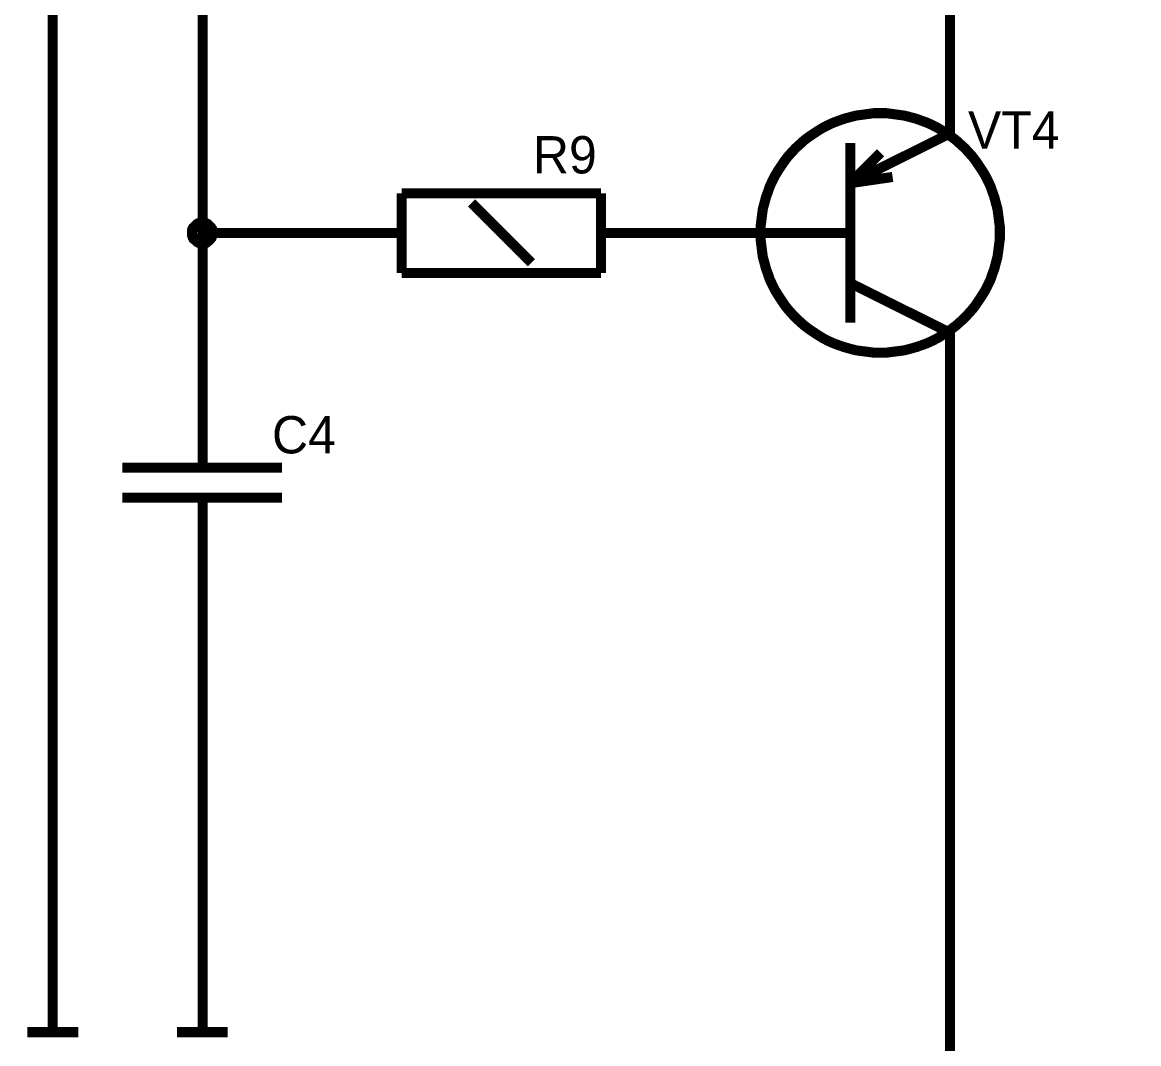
# Model space of a CAD drawing. Header units: millimetres. Extents: x 2.64 to 11.44, y 2.16 to 8.68.
# Drawn here: x 2.765 to 4.073, y 2.908 to 4.104 of the extents above; entities that cross this region are included whole.
import ezdxf

# ---------------------------------------------------------------- set-up
doc = ezdxf.new("R2010")
doc.units = ezdxf.units.MM
doc.header["$MEASUREMENT"] = 0
doc.layers.add('Sheet', color=255, linetype='Continuous')

msp = doc.modelspace()

# ---------------------------------------------------------------- linework, layer by layer
at = {"layer": 'Sheet', "const_width": 0.0118}
for points in [[(3.0341, 5.8442), (2.8002, 5.8442), (2.8002, 2.9802)], [(3.8516, 4.0324), (3.8516, 4.3243), (4.085, 4.3243), (4.3189, 4.3243), (4.3189, 4.0324)], [(2.9759, 4.149), (2.9759, 4.0324)], [(2.9759, 3.6818), (2.9759, 3.8571), (2.9759, 4.0324)], [(3.8516, 3.9737), (3.8516, 4.0324)], [(3.6296, 3.8571), (3.6296, 3.8644), (3.6305, 3.8712), (3.6314, 3.8785), (3.6323, 3.8854), (3.6342, 3.8922), (3.636, 3.899), (3.6383, 3.9054), (3.6405, 3.9118), (3.6433, 3.9177), (3.6465, 3.9241), (3.6501, 3.93), (3.6537, 3.9354), (3.6574, 3.9409), (3.6615, 3.9464), (3.666, 3.9514), (3.6706, 3.9564), (3.6756, 3.9609), (3.6806, 3.9655), (3.686, 3.9696), (3.6915, 3.9732), (3.697, 3.9769), (3.7029, 3.9805), (3.7092, 3.9837), (3.7152, 3.9864), (3.7215, 3.9887), (3.7279, 3.991), (3.7347, 3.9928), (3.7415, 3.9946), (3.7484, 3.9955), (3.7556, 3.9965), (3.7625, 3.9974), (3.7697, 3.9974)], [(3.7697, 3.9974), (3.7625, 3.9974), (3.7556, 3.9965), (3.7484, 3.9955), (3.7415, 3.9946), (3.7347, 3.9928), (3.7279, 3.991), (3.7215, 3.9887), (3.7152, 3.9864), (3.7092, 3.9837), (3.7029, 3.9805), (3.697, 3.9769), (3.6915, 3.9732), (3.686, 3.9696), (3.6806, 3.9655), (3.6756, 3.9609), (3.6706, 3.9564), (3.666, 3.9514), (3.6615, 3.9464), (3.6574, 3.9409), (3.6537, 3.9354), (3.6501, 3.93), (3.6465, 3.9241), (3.6433, 3.9177), (3.6405, 3.9118), (3.6383, 3.9054), (3.636, 3.899), (3.6342, 3.8922), (3.6323, 3.8854), (3.6314, 3.8785), (3.6305, 3.8712), (3.6296, 3.8644), (3.6296, 3.8571)], [(3.7697, 3.9974), (3.7697, 3.9974)], [(3.7697, 3.9974), (3.777, 3.9974), (3.7838, 3.9965), (3.7911, 3.9955), (3.798, 3.9946), (3.8048, 3.9928), (3.8116, 3.991), (3.818, 3.9887), (3.8243, 3.9864), (3.8303, 3.9837), (3.8366, 3.9805), (3.8425, 3.9769), (3.848, 3.9732), (3.8535, 3.9696), (3.8589, 3.9655), (3.8639, 3.9609), (3.8689, 3.9564), (3.8735, 3.9514), (3.878, 3.9464), (3.8821, 3.9409), (3.8858, 3.9354), (3.8894, 3.93), (3.893, 3.9241), (3.8962, 3.9177), (3.899, 3.9118), (3.9012, 3.9054), (3.9035, 3.899), (3.9053, 3.8922), (3.9071, 3.8854), (3.9081, 3.8785), (3.909, 3.8712), (3.9099, 3.8644), (3.9099, 3.8571)], [(3.9099, 3.8571), (3.9099, 3.8644), (3.909, 3.8712), (3.9081, 3.8785), (3.9071, 3.8854), (3.9053, 3.8922), (3.9035, 3.899), (3.9012, 3.9054), (3.899, 3.9118), (3.8962, 3.9177), (3.893, 3.9241), (3.8894, 3.93), (3.8858, 3.9354), (3.8821, 3.9409), (3.878, 3.9464), (3.8735, 3.9514), (3.8689, 3.9564), (3.8639, 3.9609), (3.8589, 3.9655), (3.8535, 3.9696), (3.848, 3.9732), (3.8425, 3.9769), (3.8366, 3.9805), (3.8303, 3.9837), (3.8243, 3.9864), (3.818, 3.9887), (3.8116, 3.991), (3.8048, 3.9928), (3.798, 3.9946), (3.7911, 3.9955), (3.7838, 3.9965), (3.777, 3.9974), (3.7697, 3.9974)], [(3.8516, 3.9737), (3.7347, 3.9154)], [(3.7347, 3.7519), (3.7347, 3.9623)], [(3.7347, 3.9154), (3.7702, 3.9509)], [(3.7843, 3.9227), (3.7347, 3.9154)], [(3.4426, 3.9036), (3.2092, 3.9036)], [(3.2092, 3.9036), (3.2092, 3.8102)], [(3.2911, 3.8922), (3.3612, 3.8221)], [(3.4426, 3.8102), (3.4426, 3.9036)], [(2.9636, 3.8571), (2.9636, 3.8576), (2.9636, 3.8585), (2.9636, 3.8589), (2.964, 3.8594), (2.964, 3.8599), (2.964, 3.8608), (2.9645, 3.8612), (2.9645, 3.8617), (2.9649, 3.8621), (2.9649, 3.8626), (2.9654, 3.863), (2.9658, 3.8635), (2.9658, 3.864), (2.9663, 3.8644), (2.9668, 3.8649), (2.9672, 3.8653), (2.9677, 3.8658), (2.9681, 3.8662), (2.9686, 3.8667), (2.969, 3.8667), (2.9695, 3.8671), (2.9699, 3.8676), (2.9704, 3.8676), (2.9708, 3.868), (2.9718, 3.868), (2.9722, 3.8685), (2.9727, 3.8685), (2.9736, 3.8685), (2.974, 3.869), (2.9745, 3.869), (2.9754, 3.869), (2.9759, 3.869)], [(2.9636, 3.8571), (2.9636, 3.8576), (2.9636, 3.8585), (2.9636, 3.8589), (2.964, 3.8594), (2.964, 3.8599), (2.964, 3.8608), (2.9645, 3.8612), (2.9645, 3.8617), (2.9649, 3.8621), (2.9649, 3.8626), (2.9654, 3.863), (2.9658, 3.8635), (2.9658, 3.864), (2.9663, 3.8644), (2.9668, 3.8649), (2.9672, 3.8653), (2.9677, 3.8658), (2.9681, 3.8662), (2.9686, 3.8667), (2.969, 3.8667), (2.9695, 3.8671), (2.9699, 3.8676), (2.9704, 3.8676), (2.9708, 3.868), (2.9718, 3.868), (2.9722, 3.8685), (2.9727, 3.8685), (2.9736, 3.8685), (2.974, 3.869), (2.9745, 3.869), (2.9754, 3.869), (2.9759, 3.869)], [(2.9636, 3.8571), (2.9636, 3.8576), (2.9636, 3.8585), (2.9636, 3.8589), (2.964, 3.8594), (2.964, 3.8599), (2.964, 3.8608), (2.9645, 3.8612), (2.9645, 3.8617), (2.9649, 3.8621), (2.9649, 3.8626), (2.9654, 3.863), (2.9658, 3.8635), (2.9658, 3.864), (2.9663, 3.8644), (2.9668, 3.8649), (2.9672, 3.8653), (2.9677, 3.8658), (2.9681, 3.8662), (2.9686, 3.8667), (2.969, 3.8667), (2.9695, 3.8671), (2.9699, 3.8676), (2.9704, 3.8676), (2.9708, 3.868), (2.9718, 3.868), (2.9722, 3.8685), (2.9727, 3.8685), (2.9736, 3.8685), (2.974, 3.869), (2.9745, 3.869), (2.9754, 3.869), (2.9759, 3.869)], [(2.9636, 3.8571), (2.9636, 3.8576), (2.9636, 3.8585), (2.9636, 3.8589), (2.964, 3.8594), (2.964, 3.8599), (2.964, 3.8608), (2.9645, 3.8612), (2.9645, 3.8617), (2.9649, 3.8621), (2.9649, 3.8626), (2.9654, 3.863), (2.9658, 3.8635), (2.9658, 3.864), (2.9663, 3.8644), (2.9668, 3.8649), (2.9672, 3.8653), (2.9677, 3.8658), (2.9681, 3.8662), (2.9686, 3.8667), (2.969, 3.8667), (2.9695, 3.8671), (2.9699, 3.8676), (2.9704, 3.8676), (2.9708, 3.868), (2.9718, 3.868), (2.9722, 3.8685), (2.9727, 3.8685), (2.9736, 3.8685), (2.974, 3.869), (2.9745, 3.869), (2.9754, 3.869), (2.9759, 3.869)], [(2.9636, 3.8571), (2.9636, 3.8576), (2.9636, 3.8585), (2.9636, 3.8589), (2.964, 3.8594), (2.964, 3.8599), (2.964, 3.8608), (2.9645, 3.8612), (2.9645, 3.8617), (2.9649, 3.8621), (2.9649, 3.8626), (2.9654, 3.863), (2.9658, 3.8635), (2.9658, 3.864), (2.9663, 3.8644), (2.9668, 3.8649), (2.9672, 3.8653), (2.9677, 3.8658), (2.9681, 3.8662), (2.9686, 3.8667), (2.969, 3.8667), (2.9695, 3.8671), (2.9699, 3.8676), (2.9704, 3.8676), (2.9708, 3.868), (2.9718, 3.868), (2.9722, 3.8685), (2.9727, 3.8685), (2.9736, 3.8685), (2.974, 3.869), (2.9745, 3.869), (2.9754, 3.869), (2.9759, 3.869)], [(2.9636, 3.8571), (2.9636, 3.8576), (2.9636, 3.8585), (2.9636, 3.8589), (2.964, 3.8594), (2.964, 3.8599), (2.964, 3.8608), (2.9645, 3.8612), (2.9645, 3.8617), (2.9649, 3.8621), (2.9649, 3.8626), (2.9654, 3.863), (2.9658, 3.8635), (2.9658, 3.864), (2.9663, 3.8644), (2.9668, 3.8649), (2.9672, 3.8653), (2.9677, 3.8658), (2.9681, 3.8662), (2.9686, 3.8667), (2.969, 3.8667), (2.9695, 3.8671), (2.9699, 3.8676), (2.9704, 3.8676), (2.9708, 3.868), (2.9718, 3.868), (2.9722, 3.8685), (2.9727, 3.8685), (2.9736, 3.8685), (2.974, 3.869), (2.9745, 3.869), (2.9754, 3.869), (2.9759, 3.869)], [(2.9636, 3.8571), (2.9636, 3.8576), (2.9636, 3.8585), (2.9636, 3.8589), (2.964, 3.8594), (2.964, 3.8599), (2.964, 3.8608), (2.9645, 3.8612), (2.9645, 3.8617), (2.9649, 3.8621), (2.9649, 3.8626), (2.9654, 3.863), (2.9658, 3.8635), (2.9658, 3.864), (2.9663, 3.8644), (2.9668, 3.8649), (2.9672, 3.8653), (2.9677, 3.8658), (2.9681, 3.8662), (2.9686, 3.8667), (2.969, 3.8667), (2.9695, 3.8671), (2.9699, 3.8676), (2.9704, 3.8676), (2.9708, 3.868), (2.9718, 3.868), (2.9722, 3.8685), (2.9727, 3.8685), (2.9736, 3.8685), (2.974, 3.869), (2.9745, 3.869), (2.9754, 3.869), (2.9759, 3.869)], [(2.9636, 3.8571), (2.9636, 3.8576), (2.9636, 3.8585), (2.9636, 3.8589), (2.964, 3.8594), (2.964, 3.8599), (2.964, 3.8608), (2.9645, 3.8612), (2.9645, 3.8617), (2.9649, 3.8621), (2.9649, 3.8626), (2.9654, 3.863), (2.9658, 3.8635), (2.9658, 3.864), (2.9663, 3.8644), (2.9668, 3.8649), (2.9672, 3.8653), (2.9677, 3.8658), (2.9681, 3.8662), (2.9686, 3.8667), (2.969, 3.8667), (2.9695, 3.8671), (2.9699, 3.8676), (2.9704, 3.8676), (2.9708, 3.868), (2.9718, 3.868), (2.9722, 3.8685), (2.9727, 3.8685), (2.9736, 3.8685), (2.974, 3.869), (2.9745, 3.869), (2.9754, 3.869), (2.9759, 3.869)], [(2.9759, 3.869), (2.9759, 3.869)], [(2.9759, 3.869), (2.9763, 3.869), (2.9772, 3.869), (2.9777, 3.869), (2.9781, 3.8685), (2.9786, 3.8685), (2.9795, 3.8685), (2.9799, 3.868), (2.9804, 3.868), (2.9809, 3.8676), (2.9813, 3.8676), (2.9818, 3.8671), (2.9822, 3.8667), (2.9827, 3.8667), (2.9831, 3.8662), (2.9836, 3.8658), (2.984, 3.8653), (2.9845, 3.8649), (2.985, 3.8644), (2.9854, 3.864), (2.9854, 3.8635), (2.9859, 3.863), (2.9863, 3.8626), (2.9863, 3.8621), (2.9868, 3.8617), (2.9868, 3.8612), (2.9872, 3.8608), (2.9872, 3.8599), (2.9872, 3.8594), (2.9877, 3.8589), (2.9877, 3.8585), (2.9877, 3.8576), (2.9877, 3.8571)], [(2.9759, 3.869), (2.9759, 3.869)], [(2.9759, 3.869), (2.9763, 3.869), (2.9772, 3.869), (2.9777, 3.869), (2.9781, 3.8685), (2.9786, 3.8685), (2.9795, 3.8685), (2.9799, 3.868), (2.9804, 3.868), (2.9809, 3.8676), (2.9813, 3.8676), (2.9818, 3.8671), (2.9822, 3.8667), (2.9827, 3.8667), (2.9831, 3.8662), (2.9836, 3.8658), (2.984, 3.8653), (2.9845, 3.8649), (2.985, 3.8644), (2.9854, 3.864), (2.9854, 3.8635), (2.9859, 3.863), (2.9863, 3.8626), (2.9863, 3.8621), (2.9868, 3.8617), (2.9868, 3.8612), (2.9872, 3.8608), (2.9872, 3.8599), (2.9872, 3.8594), (2.9877, 3.8589), (2.9877, 3.8585), (2.9877, 3.8576), (2.9877, 3.8571)], [(2.9759, 3.869), (2.9759, 3.869)], [(2.9759, 3.869), (2.9763, 3.869), (2.9772, 3.869), (2.9777, 3.869), (2.9781, 3.8685), (2.9786, 3.8685), (2.9795, 3.8685), (2.9799, 3.868), (2.9804, 3.868), (2.9809, 3.8676), (2.9813, 3.8676), (2.9818, 3.8671), (2.9822, 3.8667), (2.9827, 3.8667), (2.9831, 3.8662), (2.9836, 3.8658), (2.984, 3.8653), (2.9845, 3.8649), (2.985, 3.8644), (2.9854, 3.864), (2.9854, 3.8635), (2.9859, 3.863), (2.9863, 3.8626), (2.9863, 3.8621), (2.9868, 3.8617), (2.9868, 3.8612), (2.9872, 3.8608), (2.9872, 3.8599), (2.9872, 3.8594), (2.9877, 3.8589), (2.9877, 3.8585), (2.9877, 3.8576), (2.9877, 3.8571)], [(2.9759, 3.869), (2.9759, 3.869)], [(2.9759, 3.869), (2.9763, 3.869), (2.9772, 3.869), (2.9777, 3.869), (2.9781, 3.8685), (2.9786, 3.8685), (2.9795, 3.8685), (2.9799, 3.868), (2.9804, 3.868), (2.9809, 3.8676), (2.9813, 3.8676), (2.9818, 3.8671), (2.9822, 3.8667), (2.9827, 3.8667), (2.9831, 3.8662), (2.9836, 3.8658), (2.984, 3.8653), (2.9845, 3.8649), (2.985, 3.8644), (2.9854, 3.864), (2.9854, 3.8635), (2.9859, 3.863), (2.9863, 3.8626), (2.9863, 3.8621), (2.9868, 3.8617), (2.9868, 3.8612), (2.9872, 3.8608), (2.9872, 3.8599), (2.9872, 3.8594), (2.9877, 3.8589), (2.9877, 3.8585), (2.9877, 3.8576), (2.9877, 3.8571)], [(2.9759, 3.869), (2.9759, 3.869)], [(2.9759, 3.869), (2.9763, 3.869), (2.9772, 3.869), (2.9777, 3.869), (2.9781, 3.8685), (2.9786, 3.8685), (2.9795, 3.8685), (2.9799, 3.868), (2.9804, 3.868), (2.9809, 3.8676), (2.9813, 3.8676), (2.9818, 3.8671), (2.9822, 3.8667), (2.9827, 3.8667), (2.9831, 3.8662), (2.9836, 3.8658), (2.984, 3.8653), (2.9845, 3.8649), (2.985, 3.8644), (2.9854, 3.864), (2.9854, 3.8635), (2.9859, 3.863), (2.9863, 3.8626), (2.9863, 3.8621), (2.9868, 3.8617), (2.9868, 3.8612), (2.9872, 3.8608), (2.9872, 3.8599), (2.9872, 3.8594), (2.9877, 3.8589), (2.9877, 3.8585), (2.9877, 3.8576), (2.9877, 3.8571)], [(2.9759, 3.869), (2.9759, 3.869)], [(2.9759, 3.869), (2.9763, 3.869), (2.9772, 3.869), (2.9777, 3.869), (2.9781, 3.8685), (2.9786, 3.8685), (2.9795, 3.8685), (2.9799, 3.868), (2.9804, 3.868), (2.9809, 3.8676), (2.9813, 3.8676), (2.9818, 3.8671), (2.9822, 3.8667), (2.9827, 3.8667), (2.9831, 3.8662), (2.9836, 3.8658), (2.984, 3.8653), (2.9845, 3.8649), (2.985, 3.8644), (2.9854, 3.864), (2.9854, 3.8635), (2.9859, 3.863), (2.9863, 3.8626), (2.9863, 3.8621), (2.9868, 3.8617), (2.9868, 3.8612), (2.9872, 3.8608), (2.9872, 3.8599), (2.9872, 3.8594), (2.9877, 3.8589), (2.9877, 3.8585), (2.9877, 3.8576), (2.9877, 3.8571)], [(2.9759, 3.869), (2.9759, 3.869)], [(2.9759, 3.869), (2.9763, 3.869), (2.9772, 3.869), (2.9777, 3.869), (2.9781, 3.8685), (2.9786, 3.8685), (2.9795, 3.8685), (2.9799, 3.868), (2.9804, 3.868), (2.9809, 3.8676), (2.9813, 3.8676), (2.9818, 3.8671), (2.9822, 3.8667), (2.9827, 3.8667), (2.9831, 3.8662), (2.9836, 3.8658), (2.984, 3.8653), (2.9845, 3.8649), (2.985, 3.8644), (2.9854, 3.864), (2.9854, 3.8635), (2.9859, 3.863), (2.9863, 3.8626), (2.9863, 3.8621), (2.9868, 3.8617), (2.9868, 3.8612), (2.9872, 3.8608), (2.9872, 3.8599), (2.9872, 3.8594), (2.9877, 3.8589), (2.9877, 3.8585), (2.9877, 3.8576), (2.9877, 3.8571)], [(2.9759, 3.869), (2.9759, 3.869)], [(2.9759, 3.869), (2.9763, 3.869), (2.9772, 3.869), (2.9777, 3.869), (2.9781, 3.8685), (2.9786, 3.8685), (2.9795, 3.8685), (2.9799, 3.868), (2.9804, 3.868), (2.9809, 3.8676), (2.9813, 3.8676), (2.9818, 3.8671), (2.9822, 3.8667), (2.9827, 3.8667), (2.9831, 3.8662), (2.9836, 3.8658), (2.984, 3.8653), (2.9845, 3.8649), (2.985, 3.8644), (2.9854, 3.864), (2.9854, 3.8635), (2.9859, 3.863), (2.9863, 3.8626), (2.9863, 3.8621), (2.9868, 3.8617), (2.9868, 3.8612), (2.9872, 3.8608), (2.9872, 3.8599), (2.9872, 3.8594), (2.9877, 3.8589), (2.9877, 3.8585), (2.9877, 3.8576), (2.9877, 3.8571)], [(2.9759, 3.8453), (2.9754, 3.8453), (2.9745, 3.8453), (2.974, 3.8453), (2.9736, 3.8457), (2.9727, 3.8457), (2.9722, 3.8457), (2.9718, 3.8462), (2.9708, 3.8462), (2.9704, 3.8462), (2.9699, 3.8466), (2.9695, 3.8471), (2.969, 3.8471), (2.9686, 3.8476), (2.9681, 3.848), (2.9677, 3.8485), (2.9672, 3.8485), (2.9668, 3.8489), (2.9663, 3.8494), (2.9658, 3.8498), (2.9658, 3.8503), (2.9654, 3.8507), (2.9649, 3.8512), (2.9649, 3.8517), (2.9645, 3.8526), (2.9645, 3.853), (2.964, 3.8535), (2.964, 3.8539), (2.964, 3.8548), (2.9636, 3.8553), (2.9636, 3.8558), (2.9636, 3.8567), (2.9636, 3.8571)], [(2.9636, 3.8571), (2.9636, 3.8571)], [(2.9759, 3.8453), (2.9754, 3.8453), (2.9745, 3.8453), (2.974, 3.8453), (2.9736, 3.8457), (2.9727, 3.8457), (2.9722, 3.8457), (2.9718, 3.8462), (2.9708, 3.8462), (2.9704, 3.8462), (2.9699, 3.8466), (2.9695, 3.8471), (2.969, 3.8471), (2.9686, 3.8476), (2.9681, 3.848), (2.9677, 3.8485), (2.9672, 3.8485), (2.9668, 3.8489), (2.9663, 3.8494), (2.9658, 3.8498), (2.9658, 3.8503), (2.9654, 3.8507), (2.9649, 3.8512), (2.9649, 3.8517), (2.9645, 3.8526), (2.9645, 3.853), (2.964, 3.8535), (2.964, 3.8539), (2.964, 3.8548), (2.9636, 3.8553), (2.9636, 3.8558), (2.9636, 3.8567), (2.9636, 3.8571)], [(2.9636, 3.8571), (2.9636, 3.8571)], [(2.9759, 3.8453), (2.9754, 3.8453), (2.9745, 3.8453), (2.974, 3.8453), (2.9736, 3.8457), (2.9727, 3.8457), (2.9722, 3.8457), (2.9718, 3.8462), (2.9708, 3.8462), (2.9704, 3.8462), (2.9699, 3.8466), (2.9695, 3.8471), (2.969, 3.8471), (2.9686, 3.8476), (2.9681, 3.848), (2.9677, 3.8485), (2.9672, 3.8485), (2.9668, 3.8489), (2.9663, 3.8494), (2.9658, 3.8498), (2.9658, 3.8503), (2.9654, 3.8507), (2.9649, 3.8512), (2.9649, 3.8517), (2.9645, 3.8526), (2.9645, 3.853), (2.964, 3.8535), (2.964, 3.8539), (2.964, 3.8548), (2.9636, 3.8553), (2.9636, 3.8558), (2.9636, 3.8567), (2.9636, 3.8571)], [(2.9636, 3.8571), (2.9636, 3.8571)], [(2.9759, 3.8453), (2.9754, 3.8453), (2.9745, 3.8453), (2.974, 3.8453), (2.9736, 3.8457), (2.9727, 3.8457), (2.9722, 3.8457), (2.9718, 3.8462), (2.9708, 3.8462), (2.9704, 3.8462), (2.9699, 3.8466), (2.9695, 3.8471), (2.969, 3.8471), (2.9686, 3.8476), (2.9681, 3.848), (2.9677, 3.8485), (2.9672, 3.8485), (2.9668, 3.8489), (2.9663, 3.8494), (2.9658, 3.8498), (2.9658, 3.8503), (2.9654, 3.8507), (2.9649, 3.8512), (2.9649, 3.8517), (2.9645, 3.8526), (2.9645, 3.853), (2.964, 3.8535), (2.964, 3.8539), (2.964, 3.8548), (2.9636, 3.8553), (2.9636, 3.8558), (2.9636, 3.8567), (2.9636, 3.8571)], [(2.9636, 3.8571), (2.9636, 3.8571)], [(2.9759, 3.8453), (2.9754, 3.8453), (2.9745, 3.8453), (2.974, 3.8453), (2.9736, 3.8457), (2.9727, 3.8457), (2.9722, 3.8457), (2.9718, 3.8462), (2.9708, 3.8462), (2.9704, 3.8462), (2.9699, 3.8466), (2.9695, 3.8471), (2.969, 3.8471), (2.9686, 3.8476), (2.9681, 3.848), (2.9677, 3.8485), (2.9672, 3.8485), (2.9668, 3.8489), (2.9663, 3.8494), (2.9658, 3.8498), (2.9658, 3.8503), (2.9654, 3.8507), (2.9649, 3.8512), (2.9649, 3.8517), (2.9645, 3.8526), (2.9645, 3.853), (2.964, 3.8535), (2.964, 3.8539), (2.964, 3.8548), (2.9636, 3.8553), (2.9636, 3.8558), (2.9636, 3.8567), (2.9636, 3.8571)], [(2.9636, 3.8571), (2.9636, 3.8571)], [(2.9759, 3.8453), (2.9754, 3.8453), (2.9745, 3.8453), (2.974, 3.8453), (2.9736, 3.8457), (2.9727, 3.8457), (2.9722, 3.8457), (2.9718, 3.8462), (2.9708, 3.8462), (2.9704, 3.8462), (2.9699, 3.8466), (2.9695, 3.8471), (2.969, 3.8471), (2.9686, 3.8476), (2.9681, 3.848), (2.9677, 3.8485), (2.9672, 3.8485), (2.9668, 3.8489), (2.9663, 3.8494), (2.9658, 3.8498), (2.9658, 3.8503), (2.9654, 3.8507), (2.9649, 3.8512), (2.9649, 3.8517), (2.9645, 3.8526), (2.9645, 3.853), (2.964, 3.8535), (2.964, 3.8539), (2.964, 3.8548), (2.9636, 3.8553), (2.9636, 3.8558), (2.9636, 3.8567), (2.9636, 3.8571)], [(2.9636, 3.8571), (2.9636, 3.8571)], [(2.9759, 3.8453), (2.9754, 3.8453), (2.9745, 3.8453), (2.974, 3.8453), (2.9736, 3.8457), (2.9727, 3.8457), (2.9722, 3.8457), (2.9718, 3.8462), (2.9708, 3.8462), (2.9704, 3.8462), (2.9699, 3.8466), (2.9695, 3.8471), (2.969, 3.8471), (2.9686, 3.8476), (2.9681, 3.848), (2.9677, 3.8485), (2.9672, 3.8485), (2.9668, 3.8489), (2.9663, 3.8494), (2.9658, 3.8498), (2.9658, 3.8503), (2.9654, 3.8507), (2.9649, 3.8512), (2.9649, 3.8517), (2.9645, 3.8526), (2.9645, 3.853), (2.964, 3.8535), (2.964, 3.8539), (2.964, 3.8548), (2.9636, 3.8553), (2.9636, 3.8558), (2.9636, 3.8567), (2.9636, 3.8571)], [(2.9636, 3.8571), (2.9636, 3.8571)], [(2.9759, 3.8453), (2.9754, 3.8453), (2.9745, 3.8453), (2.974, 3.8453), (2.9736, 3.8457), (2.9727, 3.8457), (2.9722, 3.8457), (2.9718, 3.8462), (2.9708, 3.8462), (2.9704, 3.8462), (2.9699, 3.8466), (2.9695, 3.8471), (2.969, 3.8471), (2.9686, 3.8476), (2.9681, 3.848), (2.9677, 3.8485), (2.9672, 3.8485), (2.9668, 3.8489), (2.9663, 3.8494), (2.9658, 3.8498), (2.9658, 3.8503), (2.9654, 3.8507), (2.9649, 3.8512), (2.9649, 3.8517), (2.9645, 3.8526), (2.9645, 3.853), (2.964, 3.8535), (2.964, 3.8539), (2.964, 3.8548), (2.9636, 3.8553), (2.9636, 3.8558), (2.9636, 3.8567), (2.9636, 3.8571)], [(2.9636, 3.8571), (2.9636, 3.8571)], [(3.0923, 3.8571), (2.9759, 3.8571)], [(2.9877, 3.8571), (2.9877, 3.8567), (2.9877, 3.8558), (2.9877, 3.8553), (2.9872, 3.8548), (2.9872, 3.8539), (2.9872, 3.8535), (2.9868, 3.853), (2.9868, 3.8526), (2.9863, 3.8517), (2.9863, 3.8512), (2.9859, 3.8507), (2.9854, 3.8503), (2.9854, 3.8498), (2.985, 3.8494), (2.9845, 3.8489), (2.984, 3.8485), (2.9836, 3.8485), (2.9831, 3.848), (2.9827, 3.8476), (2.9822, 3.8471), (2.9818, 3.8471), (2.9813, 3.8466), (2.9809, 3.8462), (2.9804, 3.8462), (2.9799, 3.8462), (2.9795, 3.8457), (2.9786, 3.8457), (2.9781, 3.8457), (2.9777, 3.8453), (2.9772, 3.8453), (2.9763, 3.8453), (2.9759, 3.8453)], [(2.9877, 3.8571), (2.9877, 3.8567), (2.9877, 3.8558), (2.9877, 3.8553), (2.9872, 3.8548), (2.9872, 3.8539), (2.9872, 3.8535), (2.9868, 3.853), (2.9868, 3.8526), (2.9863, 3.8517), (2.9863, 3.8512), (2.9859, 3.8507), (2.9854, 3.8503), (2.9854, 3.8498), (2.985, 3.8494), (2.9845, 3.8489), (2.984, 3.8485), (2.9836, 3.8485), (2.9831, 3.848), (2.9827, 3.8476), (2.9822, 3.8471), (2.9818, 3.8471), (2.9813, 3.8466), (2.9809, 3.8462), (2.9804, 3.8462), (2.9799, 3.8462), (2.9795, 3.8457), (2.9786, 3.8457), (2.9781, 3.8457), (2.9777, 3.8453), (2.9772, 3.8453), (2.9763, 3.8453), (2.9759, 3.8453)], [(2.9877, 3.8571), (2.9877, 3.8567), (2.9877, 3.8558), (2.9877, 3.8553), (2.9872, 3.8548), (2.9872, 3.8539), (2.9872, 3.8535), (2.9868, 3.853), (2.9868, 3.8526), (2.9863, 3.8517), (2.9863, 3.8512), (2.9859, 3.8507), (2.9854, 3.8503), (2.9854, 3.8498), (2.985, 3.8494), (2.9845, 3.8489), (2.984, 3.8485), (2.9836, 3.8485), (2.9831, 3.848), (2.9827, 3.8476), (2.9822, 3.8471), (2.9818, 3.8471), (2.9813, 3.8466), (2.9809, 3.8462), (2.9804, 3.8462), (2.9799, 3.8462), (2.9795, 3.8457), (2.9786, 3.8457), (2.9781, 3.8457), (2.9777, 3.8453), (2.9772, 3.8453), (2.9763, 3.8453), (2.9759, 3.8453)], [(2.9877, 3.8571), (2.9877, 3.8567), (2.9877, 3.8558), (2.9877, 3.8553), (2.9872, 3.8548), (2.9872, 3.8539), (2.9872, 3.8535), (2.9868, 3.853), (2.9868, 3.8526), (2.9863, 3.8517), (2.9863, 3.8512), (2.9859, 3.8507), (2.9854, 3.8503), (2.9854, 3.8498), (2.985, 3.8494), (2.9845, 3.8489), (2.984, 3.8485), (2.9836, 3.8485), (2.9831, 3.848), (2.9827, 3.8476), (2.9822, 3.8471), (2.9818, 3.8471), (2.9813, 3.8466), (2.9809, 3.8462), (2.9804, 3.8462), (2.9799, 3.8462), (2.9795, 3.8457), (2.9786, 3.8457), (2.9781, 3.8457), (2.9777, 3.8453), (2.9772, 3.8453), (2.9763, 3.8453), (2.9759, 3.8453)], [(2.9877, 3.8571), (2.9877, 3.8567), (2.9877, 3.8558), (2.9877, 3.8553), (2.9872, 3.8548), (2.9872, 3.8539), (2.9872, 3.8535), (2.9868, 3.853), (2.9868, 3.8526), (2.9863, 3.8517), (2.9863, 3.8512), (2.9859, 3.8507), (2.9854, 3.8503), (2.9854, 3.8498), (2.985, 3.8494), (2.9845, 3.8489), (2.984, 3.8485), (2.9836, 3.8485), (2.9831, 3.848), (2.9827, 3.8476), (2.9822, 3.8471), (2.9818, 3.8471), (2.9813, 3.8466), (2.9809, 3.8462), (2.9804, 3.8462), (2.9799, 3.8462), (2.9795, 3.8457), (2.9786, 3.8457), (2.9781, 3.8457), (2.9777, 3.8453), (2.9772, 3.8453), (2.9763, 3.8453), (2.9759, 3.8453)], [(2.9877, 3.8571), (2.9877, 3.8567), (2.9877, 3.8558), (2.9877, 3.8553), (2.9872, 3.8548), (2.9872, 3.8539), (2.9872, 3.8535), (2.9868, 3.853), (2.9868, 3.8526), (2.9863, 3.8517), (2.9863, 3.8512), (2.9859, 3.8507), (2.9854, 3.8503), (2.9854, 3.8498), (2.985, 3.8494), (2.9845, 3.8489), (2.984, 3.8485), (2.9836, 3.8485), (2.9831, 3.848), (2.9827, 3.8476), (2.9822, 3.8471), (2.9818, 3.8471), (2.9813, 3.8466), (2.9809, 3.8462), (2.9804, 3.8462), (2.9799, 3.8462), (2.9795, 3.8457), (2.9786, 3.8457), (2.9781, 3.8457), (2.9777, 3.8453), (2.9772, 3.8453), (2.9763, 3.8453), (2.9759, 3.8453)], [(2.9877, 3.8571), (2.9877, 3.8567), (2.9877, 3.8558), (2.9877, 3.8553), (2.9872, 3.8548), (2.9872, 3.8539), (2.9872, 3.8535), (2.9868, 3.853), (2.9868, 3.8526), (2.9863, 3.8517), (2.9863, 3.8512), (2.9859, 3.8507), (2.9854, 3.8503), (2.9854, 3.8498), (2.985, 3.8494), (2.9845, 3.8489), (2.984, 3.8485), (2.9836, 3.8485), (2.9831, 3.848), (2.9827, 3.8476), (2.9822, 3.8471), (2.9818, 3.8471), (2.9813, 3.8466), (2.9809, 3.8462), (2.9804, 3.8462), (2.9799, 3.8462), (2.9795, 3.8457), (2.9786, 3.8457), (2.9781, 3.8457), (2.9777, 3.8453), (2.9772, 3.8453), (2.9763, 3.8453), (2.9759, 3.8453)], [(2.9877, 3.8571), (2.9877, 3.8567), (2.9877, 3.8558), (2.9877, 3.8553), (2.9872, 3.8548), (2.9872, 3.8539), (2.9872, 3.8535), (2.9868, 3.853), (2.9868, 3.8526), (2.9863, 3.8517), (2.9863, 3.8512), (2.9859, 3.8507), (2.9854, 3.8503), (2.9854, 3.8498), (2.985, 3.8494), (2.9845, 3.8489), (2.984, 3.8485), (2.9836, 3.8485), (2.9831, 3.848), (2.9827, 3.8476), (2.9822, 3.8471), (2.9818, 3.8471), (2.9813, 3.8466), (2.9809, 3.8462), (2.9804, 3.8462), (2.9799, 3.8462), (2.9795, 3.8457), (2.9786, 3.8457), (2.9781, 3.8457), (2.9777, 3.8453), (2.9772, 3.8453), (2.9763, 3.8453), (2.9759, 3.8453)], [(2.9877, 3.8571), (2.9877, 3.8571), (2.9877, 3.8571), (2.9877, 3.8571), (2.9877, 3.8571), (2.9877, 3.8571), (2.9877, 3.8571), (2.9877, 3.8571), (2.9877, 3.8571), (2.9877, 3.8571), (2.9877, 3.8571), (2.9877, 3.8571), (2.9877, 3.8571), (2.9877, 3.8571), (2.9877, 3.8571), (2.9877, 3.8571), (2.9877, 3.8571), (2.9877, 3.8571), (2.9877, 3.8571), (2.9877, 3.8571), (2.9877, 3.8571), (2.9877, 3.8571), (2.9877, 3.8571), (2.9877, 3.8571), (2.9877, 3.8571), (2.9877, 3.8571), (2.9877, 3.8571), (2.9877, 3.8571), (2.9877, 3.8571), (2.9877, 3.8571), (2.9877, 3.8571), (2.9877, 3.8571), (2.9877, 3.8571)], [(2.9877, 3.8571), (2.9877, 3.8571)], [(2.9877, 3.8571), (2.9877, 3.8571), (2.9877, 3.8571), (2.9877, 3.8571), (2.9877, 3.8571), (2.9877, 3.8571), (2.9877, 3.8571), (2.9877, 3.8571), (2.9877, 3.8571), (2.9877, 3.8571), (2.9877, 3.8571), (2.9877, 3.8571), (2.9877, 3.8571), (2.9877, 3.8571), (2.9877, 3.8571), (2.9877, 3.8571), (2.9877, 3.8571), (2.9877, 3.8571), (2.9877, 3.8571), (2.9877, 3.8571), (2.9877, 3.8571), (2.9877, 3.8571), (2.9877, 3.8571), (2.9877, 3.8571), (2.9877, 3.8571), (2.9877, 3.8571), (2.9877, 3.8571), (2.9877, 3.8571), (2.9877, 3.8571), (2.9877, 3.8571), (2.9877, 3.8571), (2.9877, 3.8571), (2.9877, 3.8571)], [(2.9877, 3.8571), (2.9877, 3.8571)], [(2.9877, 3.8571), (2.9877, 3.8571), (2.9877, 3.8571), (2.9877, 3.8571), (2.9877, 3.8571), (2.9877, 3.8571), (2.9877, 3.8571), (2.9877, 3.8571), (2.9877, 3.8571), (2.9877, 3.8571), (2.9877, 3.8571), (2.9877, 3.8571), (2.9877, 3.8571), (2.9877, 3.8571), (2.9877, 3.8571), (2.9877, 3.8571), (2.9877, 3.8571), (2.9877, 3.8571), (2.9877, 3.8571), (2.9877, 3.8571), (2.9877, 3.8571), (2.9877, 3.8571), (2.9877, 3.8571), (2.9877, 3.8571), (2.9877, 3.8571), (2.9877, 3.8571), (2.9877, 3.8571), (2.9877, 3.8571), (2.9877, 3.8571), (2.9877, 3.8571), (2.9877, 3.8571), (2.9877, 3.8571), (2.9877, 3.8571)], [(2.9877, 3.8571), (2.9877, 3.8571)], [(2.9877, 3.8571), (2.9877, 3.8571), (2.9877, 3.8571), (2.9877, 3.8571), (2.9877, 3.8571), (2.9877, 3.8571), (2.9877, 3.8571), (2.9877, 3.8571), (2.9877, 3.8571), (2.9877, 3.8571), (2.9877, 3.8571), (2.9877, 3.8571), (2.9877, 3.8571), (2.9877, 3.8571), (2.9877, 3.8571), (2.9877, 3.8571), (2.9877, 3.8571), (2.9877, 3.8571), (2.9877, 3.8571), (2.9877, 3.8571), (2.9877, 3.8571), (2.9877, 3.8571), (2.9877, 3.8571), (2.9877, 3.8571), (2.9877, 3.8571), (2.9877, 3.8571), (2.9877, 3.8571), (2.9877, 3.8571), (2.9877, 3.8571), (2.9877, 3.8571), (2.9877, 3.8571), (2.9877, 3.8571), (2.9877, 3.8571)], [(2.9877, 3.8571), (2.9877, 3.8571)], [(2.9877, 3.8571), (2.9877, 3.8571), (2.9877, 3.8571), (2.9877, 3.8571), (2.9877, 3.8571), (2.9877, 3.8571), (2.9877, 3.8571), (2.9877, 3.8571), (2.9877, 3.8571), (2.9877, 3.8571), (2.9877, 3.8571), (2.9877, 3.8571), (2.9877, 3.8571), (2.9877, 3.8571), (2.9877, 3.8571), (2.9877, 3.8571), (2.9877, 3.8571), (2.9877, 3.8571), (2.9877, 3.8571), (2.9877, 3.8571), (2.9877, 3.8571), (2.9877, 3.8571), (2.9877, 3.8571), (2.9877, 3.8571), (2.9877, 3.8571), (2.9877, 3.8571), (2.9877, 3.8571), (2.9877, 3.8571), (2.9877, 3.8571), (2.9877, 3.8571), (2.9877, 3.8571), (2.9877, 3.8571), (2.9877, 3.8571)], [(2.9877, 3.8571), (2.9877, 3.8571)], [(2.9877, 3.8571), (2.9877, 3.8571), (2.9877, 3.8571), (2.9877, 3.8571), (2.9877, 3.8571), (2.9877, 3.8571), (2.9877, 3.8571), (2.9877, 3.8571), (2.9877, 3.8571), (2.9877, 3.8571), (2.9877, 3.8571), (2.9877, 3.8571), (2.9877, 3.8571), (2.9877, 3.8571), (2.9877, 3.8571), (2.9877, 3.8571), (2.9877, 3.8571), (2.9877, 3.8571), (2.9877, 3.8571), (2.9877, 3.8571), (2.9877, 3.8571), (2.9877, 3.8571), (2.9877, 3.8571), (2.9877, 3.8571), (2.9877, 3.8571), (2.9877, 3.8571), (2.9877, 3.8571), (2.9877, 3.8571), (2.9877, 3.8571), (2.9877, 3.8571), (2.9877, 3.8571), (2.9877, 3.8571), (2.9877, 3.8571)], [(2.9877, 3.8571), (2.9877, 3.8571)], [(2.9877, 3.8571), (2.9877, 3.8571), (2.9877, 3.8571), (2.9877, 3.8571), (2.9877, 3.8571), (2.9877, 3.8571), (2.9877, 3.8571), (2.9877, 3.8571), (2.9877, 3.8571), (2.9877, 3.8571), (2.9877, 3.8571), (2.9877, 3.8571), (2.9877, 3.8571), (2.9877, 3.8571), (2.9877, 3.8571), (2.9877, 3.8571), (2.9877, 3.8571), (2.9877, 3.8571), (2.9877, 3.8571), (2.9877, 3.8571), (2.9877, 3.8571), (2.9877, 3.8571), (2.9877, 3.8571), (2.9877, 3.8571), (2.9877, 3.8571), (2.9877, 3.8571), (2.9877, 3.8571), (2.9877, 3.8571), (2.9877, 3.8571), (2.9877, 3.8571), (2.9877, 3.8571), (2.9877, 3.8571), (2.9877, 3.8571)], [(2.9877, 3.8571), (2.9877, 3.8571)], [(2.9877, 3.8571), (2.9877, 3.8571), (2.9877, 3.8571), (2.9877, 3.8571), (2.9877, 3.8571), (2.9877, 3.8571), (2.9877, 3.8571), (2.9877, 3.8571), (2.9877, 3.8571), (2.9877, 3.8571), (2.9877, 3.8571), (2.9877, 3.8571), (2.9877, 3.8571), (2.9877, 3.8571), (2.9877, 3.8571), (2.9877, 3.8571), (2.9877, 3.8571), (2.9877, 3.8571), (2.9877, 3.8571), (2.9877, 3.8571), (2.9877, 3.8571), (2.9877, 3.8571), (2.9877, 3.8571), (2.9877, 3.8571), (2.9877, 3.8571), (2.9877, 3.8571), (2.9877, 3.8571), (2.9877, 3.8571), (2.9877, 3.8571), (2.9877, 3.8571), (2.9877, 3.8571), (2.9877, 3.8571), (2.9877, 3.8571)], [(2.9877, 3.8571), (2.9877, 3.8571)], [(3.2092, 3.8571), (3.0923, 3.8571)], [(3.4426, 3.8571), (3.5596, 3.8571)], [(3.6064, 3.8571), (3.5596, 3.8571)], [(3.6064, 3.8571), (3.7347, 3.8571)], [(3.7697, 3.7169), (3.7625, 3.7169), (3.7556, 3.7178), (3.7484, 3.7187), (3.7415, 3.7196), (3.7347, 3.7214), (3.7279, 3.7233), (3.7215, 3.7255), (3.7152, 3.7278), (3.7092, 3.7305), (3.7029, 3.7337), (3.697, 3.7374), (3.6915, 3.741), (3.686, 3.7447), (3.6806, 3.7488), (3.6756, 3.7533), (3.6706, 3.7579), (3.666, 3.7629), (3.6615, 3.7679), (3.6574, 3.7733), (3.6537, 3.7788), (3.6501, 3.7843), (3.6465, 3.7902), (3.6433, 3.7966), (3.6405, 3.8025), (3.6383, 3.8089), (3.636, 3.8152), (3.6342, 3.8221), (3.6323, 3.8289), (3.6314, 3.8357), (3.6305, 3.843), (3.6296, 3.8498), (3.6296, 3.8571)], [(3.6296, 3.8571), (3.6296, 3.8571)], [(3.6296, 3.8571), (3.6296, 3.8498), (3.6305, 3.843), (3.6314, 3.8357), (3.6323, 3.8289), (3.6342, 3.8221), (3.636, 3.8152), (3.6383, 3.8089), (3.6405, 3.8025), (3.6433, 3.7966), (3.6465, 3.7902), (3.6501, 3.7843), (3.6537, 3.7788), (3.6574, 3.7733), (3.6615, 3.7679), (3.666, 3.7629), (3.6706, 3.7579), (3.6756, 3.7533), (3.6806, 3.7488), (3.686, 3.7447), (3.6915, 3.741), (3.697, 3.7374), (3.7029, 3.7337), (3.7092, 3.7305), (3.7152, 3.7278), (3.7215, 3.7255), (3.7279, 3.7233), (3.7347, 3.7214), (3.7415, 3.7196), (3.7484, 3.7187), (3.7556, 3.7178), (3.7625, 3.7169), (3.7697, 3.7169)], [(3.9099, 3.8571), (3.9099, 3.8498), (3.909, 3.843), (3.9081, 3.8357), (3.9071, 3.8289), (3.9053, 3.8221), (3.9035, 3.8152), (3.9012, 3.8089), (3.899, 3.8025), (3.8962, 3.7966), (3.893, 3.7902), (3.8894, 3.7843), (3.8858, 3.7788), (3.8821, 3.7733), (3.878, 3.7679), (3.8735, 3.7629), (3.8689, 3.7579), (3.8639, 3.7533), (3.8589, 3.7488), (3.8535, 3.7447), (3.848, 3.741), (3.8425, 3.7374), (3.8366, 3.7337), (3.8303, 3.7305), (3.8243, 3.7278), (3.818, 3.7255), (3.8116, 3.7233), (3.8048, 3.7214), (3.798, 3.7196), (3.7911, 3.7187), (3.7838, 3.7178), (3.777, 3.7169), (3.7697, 3.7169)], [(3.7697, 3.7169), (3.777, 3.7169), (3.7838, 3.7178), (3.7911, 3.7187), (3.798, 3.7196), (3.8048, 3.7214), (3.8116, 3.7233), (3.818, 3.7255), (3.8243, 3.7278), (3.8303, 3.7305), (3.8366, 3.7337), (3.8425, 3.7374), (3.848, 3.741), (3.8535, 3.7447), (3.8589, 3.7488), (3.8639, 3.7533), (3.8689, 3.7579), (3.8735, 3.7629), (3.878, 3.7679), (3.8821, 3.7733), (3.8858, 3.7788), (3.8894, 3.7843), (3.893, 3.7902), (3.8962, 3.7966), (3.899, 3.8025), (3.9012, 3.8089), (3.9035, 3.8152), (3.9053, 3.8221), (3.9071, 3.8289), (3.9081, 3.8357), (3.909, 3.843), (3.9099, 3.8498), (3.9099, 3.8571)], [(3.9099, 3.8571), (3.9099, 3.8571), (3.9099, 3.8571), (3.9099, 3.8571), (3.9099, 3.8571), (3.9099, 3.8571), (3.9099, 3.8571), (3.9099, 3.8571), (3.9099, 3.8571), (3.9099, 3.8571), (3.9099, 3.8571), (3.9099, 3.8571), (3.9099, 3.8571), (3.9099, 3.8571), (3.9099, 3.8571), (3.9099, 3.8571), (3.9099, 3.8571), (3.9099, 3.8571), (3.9099, 3.8571), (3.9099, 3.8571), (3.9099, 3.8571), (3.9099, 3.8571), (3.9099, 3.8571), (3.9099, 3.8571), (3.9099, 3.8571), (3.9099, 3.8571), (3.9099, 3.8571), (3.9099, 3.8571), (3.9099, 3.8571), (3.9099, 3.8571), (3.9099, 3.8571), (3.9099, 3.8571), (3.9099, 3.8571)], [(3.9099, 3.8571), (3.9099, 3.8571)], [(3.2092, 3.8102), (3.4426, 3.8102)], [(3.8516, 3.7401), (3.7347, 3.7984)], [(3.8516, 3.7401), (3.8516, 3.6818)], [(3.7697, 3.7169), (3.7697, 3.7169)], [(2.9759, 3.5821), (2.9759, 3.6818)], [(3.8516, 2.7466), (3.8516, 3.6818)], [(3.0691, 3.5821), (2.8821, 3.5821)], [(3.0691, 3.547), (2.8821, 3.547)], [(2.9759, 3.547), (2.9759, 3.4478)], [(2.9759, 2.9802), (2.9759, 3.4478)], [(2.8002, 2.9802), (2.8002, 2.921)], [(2.9759, 2.9802), (2.9759, 2.921)], [(2.7707, 2.921), (2.8303, 2.921)], [(2.9458, 2.921), (3.0054, 2.921)]]:
    msp.add_lwpolyline(points, dxfattribs=at)

# ---------------------------------------------------------------- texts
at = {"layer": 'Sheet'}
for s, p in [('VT4', (3.8726, 3.9559)), ('R9', (3.363, 3.9268)), ('C4', (3.0573, 3.5989))]:
    msp.add_text(s, height=0.04371, dxfattribs=at).set_placement(p)

doc.saveas('drawing.dxf')
